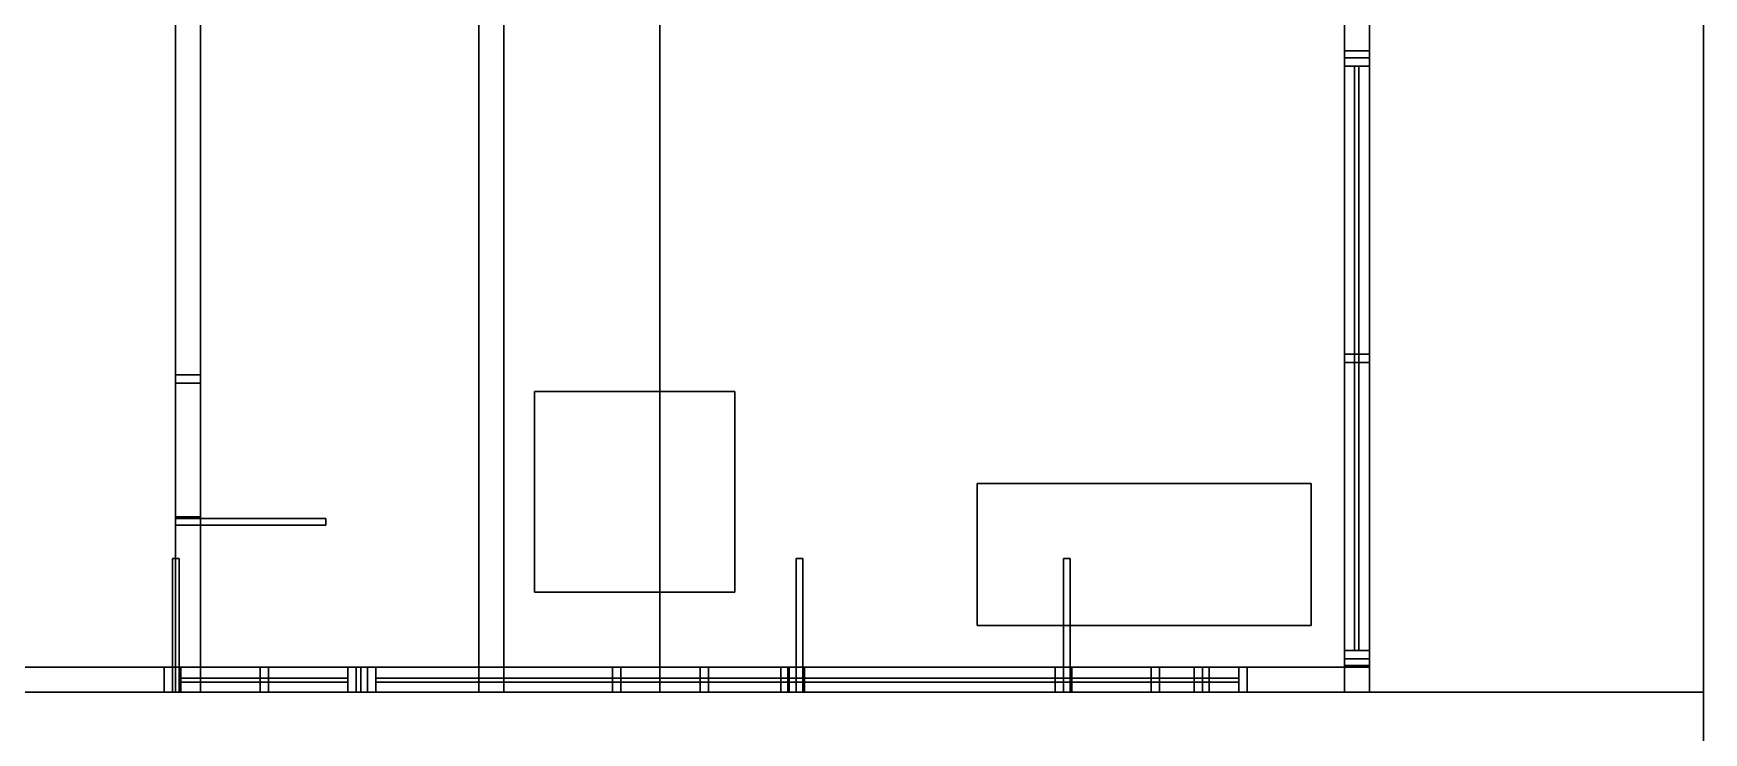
# Model space of a CAD drawing. Header units: metres. Extents: x 0 to 20, y 0 to 50.
# Drawn here: x 10 to 20, y 11.76 to 15.95 of the extents above; entities that cross this region are included whole.
import ezdxf

# ---------------------------------------------------------------- set-up
doc = ezdxf.new("R2010")
doc.units = ezdxf.units.M
doc.layers.add('MODELO_3D', color=7, linetype='Continuous')

msp = doc.modelspace()

# ---------------------------------------------------------------- linework, layer by layer
at = {"layer": 'MODELO_3D'}
for points in [[(0, 50, -0.25), (20, 50, -0.25), (20, 0, -0.25), (0, 0, -0.25)], [(20, 50, -0.05), (0, 50, -0.05), (0, 0, -0.05), (20, 0, -0.05)], [(20, 50, -0.25), (20, 50, -0.05), (20, 0, -0.05), (20, 0, -0.25)], [(2, 42, -0.15), (18, 42, -0.15), (18, 12, -0.15), (2, 12, -0.15)], [(18, 42), (2, 42), (2, 12), (18, 12)], [(17.849998, 12), (17.849998, 12, 4), (17.849998, 42, 4), (17.849998, 42)], [(17.849998, 42), (18, 42), (18, 12), (17.849998, 12)], [(18, 42, 4), (17.849998, 42, 4), (17.849998, 12, 4), (18, 12, 4)], [(17.849998, 12, 7.2), (17.849998, 12, 8.1), (17.849998, 42, 8.1), (17.849998, 42, 7.2)], [(17.849998, 42, 7.2), (18, 42, 7.2), (18, 12, 7.2), (17.849998, 12, 7.2)], [(18, 42, 8.1), (17.849998, 42, 8.1), (17.849998, 12, 8.1), (18, 12, 8.1)], [(18, 42, -0.15), (18, 42), (18, 12), (18, 12, -0.15)], [(18, 42), (18, 42, 4), (18, 12, 4), (18, 12)], [(18, 42, 7.2), (18, 42, 8.1), (18, 12, 8.1), (18, 12, 7.2)], [(2, 37, 4), (18, 37, 4), (18, 12, 4), (2, 12, 4)], [(18, 37, 4.2), (2, 37, 4.2), (2, 12, 4.2), (18, 12, 4.2)], [(18, 37, 4), (18, 37, 4.2), (18, 12, 4.2), (18, 12, 4)], [(12.666667, 12), (12.666667, 12, 4), (12.666667, 36, 4), (12.666667, 36)], [(12.666667, 36), (12.816667, 36), (12.816667, 12), (12.666667, 12)], [(12.816667, 36, 4), (12.666667, 36, 4), (12.666667, 12, 4), (12.816667, 12, 4)], [(12.816667, 36), (12.816667, 36, 4), (12.816667, 12, 4), (12.816667, 12)], [(10.85, 13.900001, 4.2), (10.85, 13.900001, 7.05), (10.85, 25, 7.05), (10.85, 25, 4.2)], [(10.85, 25, 4.2), (11, 25, 4.2), (11, 13.900001, 4.2), (10.85, 13.900001, 4.2)], [(11, 25, 7.05), (10.85, 25, 7.05), (10.85, 13.900001, 7.05), (11, 13.900001, 7.05)], [(11, 25, 4.2), (11, 25, 7.05), (11, 13.900001, 7.05), (11, 13.900001, 4.2)], [(9, 18.299999, 7.05), (11, 18.299999, 7.05), (11, 12, 7.05), (9, 12, 7.05)], [(11, 18.299999, 7.2), (9, 18.299999, 7.2), (9, 12, 7.2), (11, 12, 7.2)], [(11, 18.299999, 7.05), (11, 18.299999, 7.2), (11, 12, 7.2), (11, 12, 7.05)], [(11, 12, 7.05), (11, 12, 7.2), (11, 18.299999, 7.2), (11, 18.299999, 7.05)], [(11, 18.299999, 7.05), (13.75, 18.299999, 7.05), (13.75, 12, 7.05), (11, 12, 7.05)], [(13.75, 18.299999, 7.2), (11, 18.299999, 7.2), (11, 12, 7.2), (13.75, 12, 7.2)], [(13.75, 18.299999, 7.05), (13.75, 18.299999, 7.2), (13.75, 12, 7.2), (13.75, 12, 7.05)], [(13.75, 12, 7.05), (13.75, 12, 7.2), (13.75, 18.299999, 7.2), (13.75, 18.299999, 7.05)], [(13.75, 18.299999, 7.05), (18, 18.299999, 7.05), (18, 12, 7.05), (13.75, 12, 7.05)], [(18, 18.299999, 7.2), (13.75, 18.299999, 7.2), (13.75, 12, 7.2), (18, 12, 7.2)], [(18, 18.299999, 7.05), (18, 18.299999, 7.2), (18, 12, 7.2), (18, 12, 7.05)], [(17.849998, 15.799999, 4.2), (17.849998, 15.799999, 7.05), (17.849998, 16.5, 7.05), (17.849998, 16.5, 4.2)], [(17.849998, 16.5, 4.2), (18, 16.5, 4.2), (18, 15.799999, 4.2), (17.849998, 15.799999, 4.2)], [(18, 16.5, 7.05), (17.849998, 16.5, 7.05), (17.849998, 15.799999, 7.05), (18, 15.799999, 7.05)], [(18, 16.5, 4.2), (18, 16.5, 7.05), (18, 15.799999, 7.05), (18, 15.799999, 4.2)], [(17.849998, 12.16, 4.915), (17.849998, 12.16, 4.95), (17.849998, 15.84, 4.95), (17.849998, 15.84, 4.915)], [(17.849998, 15.84, 4.915), (17.849998, 15.84, 4.95), (18, 15.84, 4.95), (18, 15.84, 4.915)], [(17.849998, 15.84, 4.915), (18, 15.84, 4.915), (18, 12.16, 4.915), (17.849998, 12.16, 4.915)], [(18, 15.84, 4.95), (17.849998, 15.84, 4.95), (17.849998, 12.16, 4.95), (18, 12.16, 4.95)], [(17.849998, 12.2, 4.2), (17.849998, 12.2, 4.95), (17.849998, 15.8, 4.95), (17.849998, 15.8, 4.2)], [(17.849998, 15.8, 4.2), (17.849998, 15.8, 4.95), (18, 15.8, 4.95), (18, 15.8, 4.2)], [(17.849998, 15.8, 4.2), (18, 15.8, 4.2), (18, 12.2, 4.2), (17.849998, 12.2, 4.2)], [(18, 15.8, 4.95), (17.849998, 15.8, 4.95), (17.849998, 12.2, 4.95), (18, 12.2, 4.95)], [(17.849998, 12.2, 6.85), (17.849998, 12.2, 7.05), (17.849998, 15.8, 7.05), (17.849998, 15.8, 6.85)], [(17.849998, 15.8, 6.85), (17.849998, 15.8, 7.05), (18, 15.8, 7.05), (18, 15.8, 6.85)], [(17.849998, 15.8, 6.85), (18, 15.8, 6.85), (18, 12.2, 6.85), (17.849998, 12.2, 6.85)], [(18, 15.8, 7.05), (17.849998, 15.8, 7.05), (17.849998, 12.2, 7.05), (18, 12.2, 7.05)], [(17.849998, 12.2, 4.95), (17.849998, 12.2, 5), (17.849998, 15.8, 5), (17.849998, 15.8, 4.95)], [(17.849998, 15.8, 4.95), (17.849998, 15.8, 5), (18, 15.8, 5), (18, 15.8, 4.95)], [(17.849998, 15.8, 4.95), (18, 15.8, 4.95), (18, 12.2, 4.95), (17.849998, 12.2, 4.95)], [(18, 15.8, 5), (17.849998, 15.8, 5), (17.849998, 12.2, 5), (18, 12.2, 5)], [(17.849998, 12.2, 6.8), (17.849998, 12.2, 6.85), (17.849998, 15.8, 6.85), (17.849998, 15.8, 6.8)], [(17.849998, 15.8, 6.8), (17.849998, 15.8, 6.85), (18, 15.8, 6.85), (18, 15.8, 6.8)], [(17.849998, 15.8, 6.8), (18, 15.8, 6.8), (18, 12.2, 6.8), (17.849998, 12.2, 6.8)], [(18, 15.8, 6.85), (17.849998, 15.8, 6.85), (17.849998, 12.2, 6.85), (18, 12.2, 6.85)], [(18, 15.84, 4.915), (18, 15.84, 4.95), (18, 12.16, 4.95), (18, 12.16, 4.915)], [(18, 15.8, 4.2), (18, 15.8, 4.95), (18, 12.2, 4.95), (18, 12.2, 4.2)], [(18, 15.8, 6.85), (18, 15.8, 7.05), (18, 12.2, 7.05), (18, 12.2, 6.85)], [(18, 15.8, 4.95), (18, 15.8, 5), (18, 12.2, 5), (18, 12.2, 4.95)], [(18, 15.8, 6.8), (18, 15.8, 6.85), (18, 12.2, 6.85), (18, 12.2, 6.8)], [(17.849998, 15.75, 4.95), (17.849998, 15.75, 6.85), (17.849998, 15.799999, 6.85), (17.849998, 15.799999, 4.95)], [(17.849998, 15.799999, 4.95), (17.849998, 15.799999, 6.85), (18, 15.799999, 6.85), (18, 15.799999, 4.95)], [(17.849998, 15.799999, 4.95), (18, 15.799999, 4.95), (18, 15.75, 4.95), (17.849998, 15.75, 4.95)], [(18, 15.799999, 6.85), (17.849998, 15.799999, 6.85), (17.849998, 15.75, 6.85), (18, 15.75, 6.85)], [(18, 15.799999, 4.2), (18, 15.799999, 7.05), (17.849998, 15.799999, 7.05), (17.849998, 15.799999, 4.2)], [(18, 15.75, 4.95), (18, 15.75, 6.85), (17.849998, 15.75, 6.85), (17.849998, 15.75, 4.95)], [(17.91, 12.25, 5), (17.91, 12.25, 6.8), (17.91, 15.75, 6.8), (17.91, 15.75, 5)], [(17.91, 15.75, 5), (17.91, 15.75, 6.8), (17.935001, 15.75, 6.8), (17.935001, 15.75, 5)], [(17.91, 15.75, 5), (17.935001, 15.75, 5), (17.935001, 12.25, 5), (17.91, 12.25, 5)], [(17.935001, 15.75, 6.8), (17.91, 15.75, 6.8), (17.91, 12.25, 6.8), (17.935001, 12.25, 6.8)], [(17.935001, 15.75, 5), (17.935001, 15.75, 6.8), (17.935001, 12.25, 6.8), (17.935001, 12.25, 5)], [(18, 15.799999, 4.95), (18, 15.799999, 6.85), (18, 15.75, 6.85), (18, 15.75, 4.95)], [(17.849998, 13.975, 4.95), (17.849998, 13.975, 6.85), (17.849998, 14.025, 6.85), (17.849998, 14.025, 4.95)], [(17.849998, 14.025, 4.95), (17.849998, 14.025, 6.85), (18, 14.025, 6.85), (18, 14.025, 4.95)], [(17.849998, 14.025, 4.95), (18, 14.025, 4.95), (18, 13.975, 4.95), (17.849998, 13.975, 4.95)], [(18, 14.025, 6.85), (17.849998, 14.025, 6.85), (17.849998, 13.975, 6.85), (18, 13.975, 6.85)], [(18, 14.025, 4.95), (18, 14.025, 6.85), (18, 13.975, 6.85), (18, 13.975, 4.95)], [(11, 13.900001, 4.2), (11, 13.900001, 7.05), (10.85, 13.900001, 7.05), (10.85, 13.900001, 4.2)], [(10.85, 13, 6.3), (10.85, 13, 7.05), (10.85, 13.9, 7.05), (10.85, 13.9, 6.3)], [(10.85, 13.9, 6.3), (10.85, 13.9, 7.05), (11, 13.9, 7.05), (11, 13.9, 6.3)], [(10.85, 13.9, 6.3), (11, 13.9, 6.3), (11, 13, 6.3), (10.85, 13, 6.3)], [(11, 13.9, 7.05), (10.85, 13.9, 7.05), (10.85, 13, 7.05), (11, 13, 7.05)], [(10.85, 13.85, 4.2), (10.85, 13.85, 6.3), (10.85, 13.9, 6.3), (10.85, 13.9, 4.2)], [(10.85, 13.9, 4.2), (10.85, 13.9, 6.3), (11, 13.9, 6.3), (11, 13.9, 4.2)], [(10.85, 13.9, 4.2), (11, 13.9, 4.2), (11, 13.85, 4.2), (10.85, 13.85, 4.2)], [(11, 13.9, 6.3), (10.85, 13.9, 6.3), (10.85, 13.85, 6.3), (11, 13.85, 6.3)], [(10.85, 13, 4.2), (10.85, 13, 4.25), (10.85, 13.9, 4.25), (10.85, 13.9, 4.2)], [(10.85, 13.9, 4.2), (10.85, 13.9, 4.25), (11, 13.9, 4.25), (11, 13.9, 4.2)], [(10.85, 13.9, 4.2), (11, 13.9, 4.2), (11, 13, 4.2), (10.85, 13, 4.2)], [(11, 13.9, 4.25), (10.85, 13.9, 4.25), (10.85, 13, 4.25), (11, 13, 4.25)], [(10.85, 13, 6.25), (10.85, 13, 6.3), (10.85, 13.9, 6.3), (10.85, 13.9, 6.25)], [(10.85, 13.9, 6.25), (10.85, 13.9, 6.3), (11, 13.9, 6.3), (11, 13.9, 6.25)], [(10.85, 13.9, 6.25), (11, 13.9, 6.25), (11, 13, 6.25), (10.85, 13, 6.25)], [(11, 13.9, 6.3), (10.85, 13.9, 6.3), (10.85, 13, 6.3), (11, 13, 6.3)], [(11, 13.9, 6.3), (11, 13.9, 7.05), (11, 13, 7.05), (11, 13, 6.3)], [(11, 13.9, 4.2), (11, 13.9, 6.3), (11, 13.85, 6.3), (11, 13.85, 4.2)], [(11, 13.9, 4.2), (11, 13.9, 4.25), (11, 13, 4.25), (11, 13, 4.2)], [(11, 13.9, 6.25), (11, 13.9, 6.3), (11, 13, 6.3), (11, 13, 6.25)], [(18, 13.975, 4.95), (18, 13.975, 6.85), (17.849998, 13.975, 6.85), (17.849998, 13.975, 4.95)], [(11, 13.85, 4.2), (11, 13.85, 6.3), (10.85, 13.85, 6.3), (10.85, 13.85, 4.2)], [(13, 12.599999, 4.9), (13, 12.599999, 4.96), (13, 13.8, 4.96), (13, 13.8, 4.9)], [(13, 13.8, 4.9), (13, 13.8, 4.96), (14.200001, 13.8, 4.96), (14.200001, 13.8, 4.9)], [(13, 13.8, 4.9), (14.200001, 13.8, 4.9), (14.200001, 12.599999, 4.9), (13, 12.599999, 4.9)], [(14.200001, 13.8, 4.96), (13, 13.8, 4.96), (13, 12.599999, 4.96), (14.200001, 12.599999, 4.96)], [(14.200001, 13.8, 4.9), (14.200001, 13.8, 4.96), (14.200001, 12.599999, 4.96), (14.200001, 12.599999, 4.9)], [(15.65, 12.4, 4.2), (15.65, 12.4, 4.9), (15.65, 13.25, 4.9), (15.65, 13.25, 4.2)], [(15.65, 13.25, 4.2), (15.65, 13.25, 4.9), (17.65, 13.25, 4.9), (17.65, 13.25, 4.2)], [(15.65, 13.25, 4.2), (17.65, 13.25, 4.2), (17.65, 12.4, 4.2), (15.65, 12.4, 4.2)], [(17.65, 13.25, 4.9), (15.65, 13.25, 4.9), (15.65, 12.4, 4.9), (17.65, 12.4, 4.9)], [(17.65, 13.25, 4.2), (17.65, 13.25, 4.9), (17.65, 12.4, 4.9), (17.65, 12.4, 4.2)], [(10.85, 13, 4.2), (10.85, 13, 6.3), (10.85, 13.049999, 6.3), (10.85, 13.049999, 4.2)], [(10.85, 13.049999, 4.2), (10.85, 13.049999, 6.3), (11, 13.049999, 6.3), (11, 13.049999, 4.2)], [(10.85, 13.049999, 4.2), (11, 13.049999, 4.2), (11, 13, 4.2), (10.85, 13, 4.2)], [(11, 13.049999, 6.3), (10.85, 13.049999, 6.3), (10.85, 13, 6.3), (11, 13, 6.3)], [(10.85, 13, 4.2), (10.85, 13, 6.26), (10.85, 13.040001, 6.26), (10.85, 13.040001, 4.2)], [(10.85, 13.040001, 4.2), (10.85, 13.040001, 6.26), (11.75, 13.040001, 6.26), (11.75, 13.040001, 4.2)], [(10.85, 13.040001, 4.2), (11.75, 13.040001, 4.2), (11.75, 13, 4.2), (10.85, 13, 4.2)], [(11.75, 13.040001, 6.26), (10.85, 13.040001, 6.26), (10.85, 13, 6.26), (11.75, 13, 6.26)], [(10.85, 12, 4.2), (10.85, 12, 7.05), (10.85, 13, 7.05), (10.85, 13, 4.2)], [(10.85, 13, 4.2), (10.85, 13, 7.05), (11, 13, 7.05), (11, 13, 4.2)], [(10.85, 13, 4.2), (11, 13, 4.2), (11, 12, 4.2), (10.85, 12, 4.2)], [(11, 13, 7.05), (10.85, 13, 7.05), (10.85, 12, 7.05), (11, 12, 7.05)], [(11, 13, 6.3), (11, 13, 7.05), (10.85, 13, 7.05), (10.85, 13, 6.3)], [(11, 13, 4.2), (11, 13, 6.3), (10.85, 13, 6.3), (10.85, 13, 4.2)], [(11, 13, 4.2), (11, 13, 4.25), (10.85, 13, 4.25), (10.85, 13, 4.2)], [(11, 13, 6.25), (11, 13, 6.3), (10.85, 13, 6.3), (10.85, 13, 6.25)], [(11.75, 13, 4.2), (11.75, 13, 6.26), (10.85, 13, 6.26), (10.85, 13, 4.2)], [(11, 13.049999, 4.2), (11, 13.049999, 6.3), (11, 13, 6.3), (11, 13, 4.2)], [(11, 13, 4.2), (11, 13, 7.05), (11, 12, 7.05), (11, 12, 4.2)], [(11.75, 13.040001, 4.2), (11.75, 13.040001, 6.26), (11.75, 13, 6.26), (11.75, 13, 4.2)], [(10.833333, 12), (10.833333, 12, 2.66), (10.833333, 12.799999, 2.66), (10.833333, 12.799999)], [(10.833333, 12.799999), (10.833333, 12.799999, 2.66), (10.873334, 12.799999, 2.66), (10.873334, 12.799999)], [(10.833333, 12.799999), (10.873334, 12.799999), (10.873334, 12), (10.833333, 12)], [(10.873334, 12.799999, 2.66), (10.833333, 12.799999, 2.66), (10.833333, 12, 2.66), (10.873334, 12, 2.66)], [(10.873334, 12.799999), (10.873334, 12.799999, 2.66), (10.873334, 12, 2.66), (10.873334, 12)], [(14.566667, 12), (14.566667, 12, 2.66), (14.566667, 12.799999, 2.66), (14.566667, 12.799999)], [(14.566667, 12.799999), (14.566667, 12.799999, 2.66), (14.606668, 12.799999, 2.66), (14.606668, 12.799999)], [(14.566667, 12.799999), (14.606668, 12.799999), (14.606668, 12), (14.566667, 12)], [(14.606668, 12.799999, 2.66), (14.566667, 12.799999, 2.66), (14.566667, 12, 2.66), (14.606668, 12, 2.66)], [(14.606668, 12.799999), (14.606668, 12.799999, 2.66), (14.606668, 12, 2.66), (14.606668, 12)], [(16.166666, 12), (16.166666, 12, 2.66), (16.166666, 12.799999, 2.66), (16.166666, 12.799999)], [(16.166666, 12.799999), (16.166666, 12.799999, 2.66), (16.206667, 12.799999, 2.66), (16.206667, 12.799999)], [(16.166666, 12.799999), (16.206667, 12.799999), (16.206667, 12), (16.166666, 12)], [(16.206667, 12.799999, 2.66), (16.166666, 12.799999, 2.66), (16.166666, 12, 2.66), (16.206667, 12, 2.66)], [(16.206667, 12.799999), (16.206667, 12.799999, 2.66), (16.206667, 12, 2.66), (16.206667, 12)], [(14.200001, 12.599999, 4.9), (14.200001, 12.599999, 4.96), (13, 12.599999, 4.96), (13, 12.599999, 4.9)], [(17.65, 12.4, 4.2), (17.65, 12.4, 4.9), (15.65, 12.4, 4.9), (15.65, 12.4, 4.2)], [(17.849998, 12.200001, 4.95), (17.849998, 12.200001, 6.85), (17.849998, 12.25, 6.85), (17.849998, 12.25, 4.95)], [(17.849998, 12.25, 4.95), (17.849998, 12.25, 6.85), (18, 12.25, 6.85), (18, 12.25, 4.95)], [(17.849998, 12.25, 4.95), (18, 12.25, 4.95), (18, 12.200001, 4.95), (17.849998, 12.200001, 4.95)], [(18, 12.25, 6.85), (17.849998, 12.25, 6.85), (17.849998, 12.200001, 6.85), (18, 12.200001, 6.85)], [(17.849998, 12, 4.2), (17.849998, 12, 7.05), (17.849998, 12.200001, 7.05), (17.849998, 12.200001, 4.2)], [(17.849998, 12.200001, 4.2), (17.849998, 12.200001, 7.05), (18, 12.200001, 7.05), (18, 12.200001, 4.2)], [(17.849998, 12.200001, 4.2), (18, 12.200001, 4.2), (18, 12, 4.2), (17.849998, 12, 4.2)], [(18, 12.200001, 7.05), (17.849998, 12.200001, 7.05), (17.849998, 12, 7.05), (18, 12, 7.05)], [(18, 12.200001, 4.95), (18, 12.200001, 6.85), (17.849998, 12.200001, 6.85), (17.849998, 12.200001, 4.95)], [(17.935001, 12.25, 5), (17.935001, 12.25, 6.8), (17.91, 12.25, 6.8), (17.91, 12.25, 5)], [(18, 12.25, 4.95), (18, 12.25, 6.85), (18, 12.200001, 6.85), (18, 12.200001, 4.95)], [(18, 12.200001, 4.2), (18, 12.200001, 7.05), (18, 12, 7.05), (18, 12, 4.2)], [(2, 12.15, 7.2), (2, 12.15, 8.1), (18, 12.15, 8.1), (18, 12.15, 7.2)], [(2, 12.15, 7.2), (18, 12.15, 7.2), (18, 12, 7.2), (2, 12, 7.2)], [(18, 12.15, 8.1), (2, 12.15, 8.1), (2, 12, 8.1), (18, 12, 8.1)], [(8, 12.15, 4.2), (8, 12.15, 7.05), (12, 12.15, 7.05), (12, 12.15, 4.2)], [(8, 12.15, 4.2), (12, 12.15, 4.2), (12, 12, 4.2), (8, 12, 4.2)], [(12, 12.15, 7.05), (8, 12.15, 7.05), (8, 12, 7.05), (12, 12, 7.05)], [(9.233334, 12.15, 2.7), (9.233334, 12.15, 4), (10.833334, 12.15, 4), (10.833334, 12.15, 2.7)], [(9.233334, 12.15, 2.7), (10.833334, 12.15, 2.7), (10.833334, 12, 2.7), (9.233334, 12, 2.7)], [(10.833334, 12.15, 4), (9.233334, 12.15, 4), (9.233334, 12, 4), (10.833334, 12, 4)], [(9.233334, 12.15), (9.233334, 12.15, 0.05), (10.833334, 12.15, 0.05), (10.833334, 12.15)], [(9.233334, 12.15), (10.833334, 12.15), (10.833334, 12), (9.233334, 12)], [(10.833334, 12.15, 0.05), (9.233334, 12.15, 0.05), (9.233334, 12, 0.05), (10.833334, 12, 0.05)], [(9.233334, 12.15, 2.65), (9.233334, 12.15, 2.7), (10.833334, 12.15, 2.7), (10.833334, 12.15, 2.65)], [(9.233334, 12.15, 2.65), (10.833334, 12.15, 2.65), (10.833334, 12, 2.65), (9.233334, 12, 2.65)], [(10.833334, 12.15, 2.7), (9.233334, 12.15, 2.7), (9.233334, 12, 2.7), (10.833334, 12, 2.7)], [(10.783334, 12), (10.783334, 12, 2.7), (10.783334, 12.15, 2.7), (10.783334, 12.15)], [(10.783334, 12.15), (10.783334, 12.15, 2.7), (10.833333, 12.15, 2.7), (10.833333, 12.15)], [(10.783334, 12.15), (10.833333, 12.15), (10.833333, 12), (10.783334, 12)], [(10.833333, 12.15, 2.7), (10.783334, 12.15, 2.7), (10.783334, 12, 2.7), (10.833333, 12, 2.7)], [(10.833333, 12.15), (10.833333, 12.15, 2.7), (10.833333, 12, 2.7), (10.833333, 12)], [(10.833333, 12, 2.7), (10.833333, 12, 4), (10.833333, 12.15, 4), (10.833333, 12.15, 2.7)], [(10.833333, 12.15, 2.7), (10.833333, 12.15, 4), (11.933333, 12.15, 4), (11.933333, 12.15, 2.7)], [(10.833333, 12.15, 2.7), (11.933333, 12.15, 2.7), (11.933333, 12, 2.7), (10.833333, 12, 2.7)], [(11.933333, 12.15, 4), (10.833333, 12.15, 4), (10.833333, 12, 4), (11.933333, 12, 4)], [(10.833333, 12), (10.833333, 12, 0.05), (10.833333, 12.15, 0.05), (10.833333, 12.15)], [(10.833333, 12.15), (10.833333, 12.15, 0.05), (11.933333, 12.15, 0.05), (11.933333, 12.15)], [(10.833333, 12.15), (11.933333, 12.15), (11.933333, 12), (10.833333, 12)], [(11.933333, 12.15, 0.05), (10.833333, 12.15, 0.05), (10.833333, 12, 0.05), (11.933333, 12, 0.05)], [(10.833333, 12, 2.65), (10.833333, 12, 2.7), (10.833333, 12.15, 2.7), (10.833333, 12.15, 2.65)], [(10.833333, 12.15, 2.65), (10.833333, 12.15, 2.7), (11.933333, 12.15, 2.7), (11.933333, 12.15, 2.65)], [(10.833333, 12.15, 2.65), (11.933333, 12.15, 2.65), (11.933333, 12, 2.65), (10.833333, 12, 2.65)], [(11.933333, 12.15, 2.7), (10.833333, 12.15, 2.7), (10.833333, 12, 2.7), (11.933333, 12, 2.7)], [(10.833334, 12.15, 2.7), (10.833334, 12.15, 4), (10.833334, 12, 4), (10.833334, 12, 2.7)], [(10.833334, 12.15), (10.833334, 12.15, 0.05), (10.833334, 12, 0.05), (10.833334, 12)], [(10.833334, 12.15, 2.65), (10.833334, 12.15, 2.7), (10.833334, 12, 2.7), (10.833334, 12, 2.65)], [(10.833334, 12), (10.833334, 12, 2.7), (10.833334, 12.15, 2.7), (10.833334, 12.15)], [(10.833334, 12.15), (10.833334, 12.15, 2.7), (10.883333, 12.15, 2.7), (10.883333, 12.15)], [(10.833334, 12.15), (10.883333, 12.15), (10.883333, 12), (10.833334, 12)], [(10.883333, 12.15, 2.7), (10.833334, 12.15, 2.7), (10.833334, 12, 2.7), (10.883333, 12, 2.7)], [(10.883333, 12.15), (10.883333, 12.15, 2.7), (10.883333, 12, 2.7), (10.883333, 12)], [(11.358334, 12), (11.358334, 12, 2.7), (11.358334, 12.15, 2.7), (11.358334, 12.15)], [(11.358334, 12.15), (11.358334, 12.15, 2.7), (11.408333, 12.15, 2.7), (11.408333, 12.15)], [(11.358334, 12.15), (11.408333, 12.15), (11.408333, 12), (11.358334, 12)], [(11.408333, 12.15, 2.7), (11.358334, 12.15, 2.7), (11.358334, 12, 2.7), (11.408333, 12, 2.7)], [(11.408333, 12.15), (11.408333, 12.15, 2.7), (11.408333, 12, 2.7), (11.408333, 12)], [(11.883334, 12), (11.883334, 12, 2.7), (11.883334, 12.15, 2.7), (11.883334, 12.15)], [(11.883334, 12.15), (11.883334, 12.15, 2.7), (11.933333, 12.15, 2.7), (11.933333, 12.15)], [(11.883334, 12.15), (11.933333, 12.15), (11.933333, 12), (11.883334, 12)], [(11.933333, 12.15, 2.7), (11.883334, 12.15, 2.7), (11.883334, 12, 2.7), (11.933333, 12, 2.7)], [(11.933333, 12.15, 2.7), (11.933333, 12.15, 4), (11.933333, 12, 4), (11.933333, 12, 2.7)], [(11.933333, 12.15), (11.933333, 12.15, 2.7), (11.933333, 12, 2.7), (11.933333, 12)], [(11.933333, 12.15), (11.933333, 12.15, 0.05), (11.933333, 12, 0.05), (11.933333, 12)], [(11.933333, 12.15, 2.65), (11.933333, 12.15, 2.7), (11.933333, 12, 2.7), (11.933333, 12, 2.65)], [(11.933333, 12), (11.933333, 12, 4), (11.933333, 12.15, 4), (11.933333, 12.15)], [(11.933333, 12.15), (11.933333, 12.15, 4), (13.466666, 12.15, 4), (13.466666, 12.15)], [(11.933333, 12.15), (13.466666, 12.15), (13.466666, 12), (11.933333, 12)], [(13.466666, 12.15, 4), (11.933333, 12.15, 4), (11.933333, 12, 4), (13.466666, 12, 4)], [(11.96, 12, 5.065), (11.96, 12, 5.1), (11.96, 12.15, 5.1), (11.96, 12.15, 5.065)], [(11.96, 12.15, 5.065), (11.96, 12.15, 5.1), (17.040001, 12.15, 5.1), (17.040001, 12.15, 5.065)], [(11.96, 12.15, 5.065), (17.040001, 12.15, 5.065), (17.040001, 12, 5.065), (11.96, 12, 5.065)], [(17.040001, 12.15, 5.1), (11.96, 12.15, 5.1), (11.96, 12, 5.1), (17.040001, 12, 5.1)], [(12, 12.15, 4.2), (12, 12.15, 7.05), (12, 12, 7.05), (12, 12, 4.2)], [(12, 12, 4.2), (12, 12, 5.1), (12, 12.15, 5.1), (12, 12.15, 4.2)], [(12, 12.15, 4.2), (12, 12.15, 5.1), (17, 12.15, 5.1), (17, 12.15, 4.2)], [(12, 12.15, 4.2), (17, 12.15, 4.2), (17, 12, 4.2), (12, 12, 4.2)], [(17, 12.15, 5.1), (12, 12.15, 5.1), (12, 12, 5.1), (17, 12, 5.1)], [(12, 12, 6.3), (12, 12, 7.05), (12, 12.15, 7.05), (12, 12.15, 6.3)], [(12, 12.15, 6.3), (12, 12.15, 7.05), (17, 12.15, 7.05), (17, 12.15, 6.3)], [(12, 12.15, 6.3), (17, 12.15, 6.3), (17, 12, 6.3), (12, 12, 6.3)], [(17, 12.15, 7.05), (12, 12.15, 7.05), (12, 12, 7.05), (17, 12, 7.05)], [(12, 12, 5.1), (12, 12, 6.3), (12, 12.15, 6.3), (12, 12.15, 5.1)], [(12, 12.15, 5.1), (12, 12.15, 6.3), (12.049999, 12.15, 6.3), (12.049999, 12.15, 5.1)], [(12, 12.15, 5.1), (12.049999, 12.15, 5.1), (12.049999, 12, 5.1), (12, 12, 5.1)], [(12.049999, 12.15, 6.3), (12, 12.15, 6.3), (12, 12, 6.3), (12.049999, 12, 6.3)], [(12, 12, 5.1), (12, 12, 5.15), (12, 12.15, 5.15), (12, 12.15, 5.1)], [(12, 12.15, 5.1), (12, 12.15, 5.15), (17, 12.15, 5.15), (17, 12.15, 5.1)], [(12, 12.15, 5.1), (17, 12.15, 5.1), (17, 12, 5.1), (12, 12, 5.1)], [(17, 12.15, 5.15), (12, 12.15, 5.15), (12, 12, 5.15), (17, 12, 5.15)], [(12, 12, 6.25), (12, 12, 6.3), (12, 12.15, 6.3), (12, 12.15, 6.25)], [(12, 12.15, 6.25), (12, 12.15, 6.3), (17, 12.15, 6.3), (17, 12.15, 6.25)], [(12, 12.15, 6.25), (17, 12.15, 6.25), (17, 12, 6.25), (12, 12, 6.25)], [(17, 12.15, 6.3), (12, 12.15, 6.3), (12, 12, 6.3), (17, 12, 6.3)], [(12.049999, 12.15, 5.1), (12.049999, 12.15, 6.3), (12.049999, 12, 6.3), (12.049999, 12, 5.1)], [(13.466666, 12.15), (13.466666, 12.15, 4), (13.466666, 12, 4), (13.466666, 12)], [(13.466666, 12, 2.7), (13.466666, 12, 4), (13.466666, 12.15, 4), (13.466666, 12.15, 2.7)], [(13.466666, 12.15, 2.7), (13.466666, 12.15, 4), (14.566667, 12.15, 4), (14.566667, 12.15, 2.7)], [(13.466666, 12.15, 2.7), (14.566667, 12.15, 2.7), (14.566667, 12, 2.7), (13.466666, 12, 2.7)], [(14.566667, 12.15, 4), (13.466666, 12.15, 4), (13.466666, 12, 4), (14.566667, 12, 4)], [(13.466666, 12), (13.466666, 12, 0.05), (13.466666, 12.15, 0.05), (13.466666, 12.15)], [(13.466666, 12.15), (13.466666, 12.15, 0.05), (14.566667, 12.15, 0.05), (14.566667, 12.15)], [(13.466666, 12.15), (14.566667, 12.15), (14.566667, 12), (13.466666, 12)], [(14.566667, 12.15, 0.05), (13.466666, 12.15, 0.05), (13.466666, 12, 0.05), (14.566667, 12, 0.05)], [(13.466666, 12, 2.65), (13.466666, 12, 2.7), (13.466666, 12.15, 2.7), (13.466666, 12.15, 2.65)], [(13.466666, 12.15, 2.65), (13.466666, 12.15, 2.7), (14.566667, 12.15, 2.7), (14.566667, 12.15, 2.65)], [(13.466666, 12.15, 2.65), (14.566667, 12.15, 2.65), (14.566667, 12, 2.65), (13.466666, 12, 2.65)], [(14.566667, 12.15, 2.7), (13.466666, 12.15, 2.7), (13.466666, 12, 2.7), (14.566667, 12, 2.7)], [(13.466667, 12), (13.466667, 12, 2.7), (13.466667, 12.15, 2.7), (13.466667, 12.15)], [(13.466667, 12.15), (13.466667, 12.15, 2.7), (13.516666, 12.15, 2.7), (13.516666, 12.15)], [(13.466667, 12.15), (13.516666, 12.15), (13.516666, 12), (13.466667, 12)], [(13.516666, 12.15, 2.7), (13.466667, 12.15, 2.7), (13.466667, 12, 2.7), (13.516666, 12, 2.7)], [(13.516666, 12.15), (13.516666, 12.15, 2.7), (13.516666, 12, 2.7), (13.516666, 12)], [(13.991667, 12), (13.991667, 12, 2.7), (13.991667, 12.15, 2.7), (13.991667, 12.15)], [(13.991667, 12.15), (13.991667, 12.15, 2.7), (14.041666, 12.15, 2.7), (14.041666, 12.15)], [(13.991667, 12.15), (14.041666, 12.15), (14.041666, 12), (13.991667, 12)], [(14.041666, 12.15, 2.7), (13.991667, 12.15, 2.7), (13.991667, 12, 2.7), (14.041666, 12, 2.7)], [(14.041666, 12.15), (14.041666, 12.15, 2.7), (14.041666, 12, 2.7), (14.041666, 12)], [(14.475, 12, 5.1), (14.475, 12, 6.3), (14.475, 12.15, 6.3), (14.475, 12.15, 5.1)], [(14.475, 12.15, 5.1), (14.475, 12.15, 6.3), (14.525, 12.15, 6.3), (14.525, 12.15, 5.1)], [(14.475, 12.15, 5.1), (14.525, 12.15, 5.1), (14.525, 12, 5.1), (14.475, 12, 5.1)], [(14.525, 12.15, 6.3), (14.475, 12.15, 6.3), (14.475, 12, 6.3), (14.525, 12, 6.3)], [(14.516667, 12), (14.516667, 12, 2.7), (14.516667, 12.15, 2.7), (14.516667, 12.15)], [(14.516667, 12.15), (14.516667, 12.15, 2.7), (14.566667, 12.15, 2.7), (14.566667, 12.15)], [(14.516667, 12.15), (14.566667, 12.15), (14.566667, 12), (14.516667, 12)], [(14.566667, 12.15, 2.7), (14.516667, 12.15, 2.7), (14.516667, 12, 2.7), (14.566667, 12, 2.7)], [(14.525, 12.15, 5.1), (14.525, 12.15, 6.3), (14.525, 12, 6.3), (14.525, 12, 5.1)], [(14.566667, 12.15, 2.7), (14.566667, 12.15, 4), (14.566667, 12, 4), (14.566667, 12, 2.7)], [(14.566667, 12.15), (14.566667, 12.15, 2.7), (14.566667, 12, 2.7), (14.566667, 12)], [(14.566667, 12.15), (14.566667, 12.15, 0.05), (14.566667, 12, 0.05), (14.566667, 12)], [(14.566667, 12.15, 2.65), (14.566667, 12.15, 2.7), (14.566667, 12, 2.7), (14.566667, 12, 2.65)], [(14.566667, 12, 2.7), (14.566667, 12, 4), (14.566667, 12.15, 4), (14.566667, 12.15, 2.7)], [(14.566667, 12.15, 2.7), (14.566667, 12.15, 4), (16.166666, 12.15, 4), (16.166666, 12.15, 2.7)], [(14.566667, 12.15, 2.7), (16.166666, 12.15, 2.7), (16.166666, 12, 2.7), (14.566667, 12, 2.7)], [(16.166666, 12.15, 4), (14.566667, 12.15, 4), (14.566667, 12, 4), (16.166666, 12, 4)], [(14.566667, 12), (14.566667, 12, 2.7), (14.566667, 12.15, 2.7), (14.566667, 12.15)], [(14.566667, 12.15), (14.566667, 12.15, 2.7), (14.616666, 12.15, 2.7), (14.616666, 12.15)], [(14.566667, 12.15), (14.616666, 12.15), (14.616666, 12), (14.566667, 12)], [(14.616666, 12.15, 2.7), (14.566667, 12.15, 2.7), (14.566667, 12, 2.7), (14.616666, 12, 2.7)], [(14.566667, 12), (14.566667, 12, 0.05), (14.566667, 12.15, 0.05), (14.566667, 12.15)], [(14.566667, 12.15), (14.566667, 12.15, 0.05), (16.166666, 12.15, 0.05), (16.166666, 12.15)], [(14.566667, 12.15), (16.166666, 12.15), (16.166666, 12), (14.566667, 12)], [(16.166666, 12.15, 0.05), (14.566667, 12.15, 0.05), (14.566667, 12, 0.05), (16.166666, 12, 0.05)], [(14.566667, 12, 2.65), (14.566667, 12, 2.7), (14.566667, 12.15, 2.7), (14.566667, 12.15, 2.65)], [(14.566667, 12.15, 2.65), (14.566667, 12.15, 2.7), (16.166666, 12.15, 2.7), (16.166666, 12.15, 2.65)], [(14.566667, 12.15, 2.65), (16.166666, 12.15, 2.65), (16.166666, 12, 2.65), (14.566667, 12, 2.65)], [(16.166666, 12.15, 2.7), (14.566667, 12.15, 2.7), (14.566667, 12, 2.7), (16.166666, 12, 2.7)], [(14.616666, 12.15), (14.616666, 12.15, 2.7), (14.616666, 12, 2.7), (14.616666, 12)], [(16.116667, 12), (16.116667, 12, 2.7), (16.116667, 12.15, 2.7), (16.116667, 12.15)], [(16.116667, 12.15), (16.116667, 12.15, 2.7), (16.166666, 12.15, 2.7), (16.166666, 12.15)], [(16.116667, 12.15), (16.166666, 12.15), (16.166666, 12), (16.116667, 12)], [(16.166666, 12.15, 2.7), (16.116667, 12.15, 2.7), (16.116667, 12, 2.7), (16.166666, 12, 2.7)], [(16.166666, 12.15, 2.7), (16.166666, 12.15, 4), (16.166666, 12, 4), (16.166666, 12, 2.7)], [(16.166666, 12.15), (16.166666, 12.15, 2.7), (16.166666, 12, 2.7), (16.166666, 12)], [(16.166666, 12.15), (16.166666, 12.15, 0.05), (16.166666, 12, 0.05), (16.166666, 12)], [(16.166666, 12.15, 2.65), (16.166666, 12.15, 2.7), (16.166666, 12, 2.7), (16.166666, 12, 2.65)], [(16.166668, 12, 2.7), (16.166668, 12, 4), (16.166668, 12.15, 4), (16.166668, 12.15, 2.7)], [(16.166668, 12.15, 2.7), (16.166668, 12.15, 4), (17.266666, 12.15, 4), (17.266666, 12.15, 2.7)], [(16.166668, 12.15, 2.7), (17.266666, 12.15, 2.7), (17.266666, 12, 2.7), (16.166668, 12, 2.7)], [(17.266666, 12.15, 4), (16.166668, 12.15, 4), (16.166668, 12, 4), (17.266666, 12, 4)], [(16.166668, 12), (16.166668, 12, 2.7), (16.166668, 12.15, 2.7), (16.166668, 12.15)], [(16.166668, 12.15), (16.166668, 12.15, 2.7), (16.216667, 12.15, 2.7), (16.216667, 12.15)], [(16.166668, 12.15), (16.216667, 12.15), (16.216667, 12), (16.166668, 12)], [(16.216667, 12.15, 2.7), (16.166668, 12.15, 2.7), (16.166668, 12, 2.7), (16.216667, 12, 2.7)], [(16.166668, 12), (16.166668, 12, 0.05), (16.166668, 12.15, 0.05), (16.166668, 12.15)], [(16.166668, 12.15), (16.166668, 12.15, 0.05), (17.266666, 12.15, 0.05), (17.266666, 12.15)], [(16.166668, 12.15), (17.266666, 12.15), (17.266666, 12), (16.166668, 12)], [(17.266666, 12.15, 0.05), (16.166668, 12.15, 0.05), (16.166668, 12, 0.05), (17.266666, 12, 0.05)], [(16.166668, 12, 2.65), (16.166668, 12, 2.7), (16.166668, 12.15, 2.7), (16.166668, 12.15, 2.65)], [(16.166668, 12.15, 2.65), (16.166668, 12.15, 2.7), (17.266666, 12.15, 2.7), (17.266666, 12.15, 2.65)], [(16.166668, 12.15, 2.65), (17.266666, 12.15, 2.65), (17.266666, 12, 2.65), (16.166668, 12, 2.65)], [(17.266666, 12.15, 2.7), (16.166668, 12.15, 2.7), (16.166668, 12, 2.7), (17.266666, 12, 2.7)], [(16.216667, 12.15), (16.216667, 12.15, 2.7), (16.216667, 12, 2.7), (16.216667, 12)], [(16.691668, 12), (16.691668, 12, 2.7), (16.691668, 12.15, 2.7), (16.691668, 12.15)], [(16.691668, 12.15), (16.691668, 12.15, 2.7), (16.741667, 12.15, 2.7), (16.741667, 12.15)], [(16.691668, 12.15), (16.741667, 12.15), (16.741667, 12), (16.691668, 12)], [(16.741667, 12.15, 2.7), (16.691668, 12.15, 2.7), (16.691668, 12, 2.7), (16.741667, 12, 2.7)], [(16.741667, 12.15), (16.741667, 12.15, 2.7), (16.741667, 12, 2.7), (16.741667, 12)], [(16.950001, 12, 5.1), (16.950001, 12, 6.3), (16.950001, 12.15, 6.3), (16.950001, 12.15, 5.1)], [(16.950001, 12.15, 5.1), (16.950001, 12.15, 6.3), (17, 12.15, 6.3), (17, 12.15, 5.1)], [(16.950001, 12.15, 5.1), (17, 12.15, 5.1), (17, 12, 5.1), (16.950001, 12, 5.1)], [(17, 12.15, 6.3), (16.950001, 12.15, 6.3), (16.950001, 12, 6.3), (17, 12, 6.3)], [(17, 12.15, 4.2), (17, 12.15, 5.1), (17, 12, 5.1), (17, 12, 4.2)], [(17, 12.15, 6.3), (17, 12.15, 7.05), (17, 12, 7.05), (17, 12, 6.3)], [(17, 12.15, 5.1), (17, 12.15, 6.3), (17, 12, 6.3), (17, 12, 5.1)], [(17, 12.15, 5.1), (17, 12.15, 5.15), (17, 12, 5.15), (17, 12, 5.1)], [(17, 12.15, 6.25), (17, 12.15, 6.3), (17, 12, 6.3), (17, 12, 6.25)], [(17, 12, 4.2), (17, 12, 7.05), (17, 12.15, 7.05), (17, 12.15, 4.2)], [(17, 12.15, 4.2), (17, 12.15, 7.05), (18, 12.15, 7.05), (18, 12.15, 4.2)], [(17, 12.15, 4.2), (18, 12.15, 4.2), (18, 12, 4.2), (17, 12, 4.2)], [(18, 12.15, 7.05), (17, 12.15, 7.05), (17, 12, 7.05), (18, 12, 7.05)], [(17.040001, 12.15, 5.065), (17.040001, 12.15, 5.1), (17.040001, 12, 5.1), (17.040001, 12, 5.065)], [(17.216667, 12), (17.216667, 12, 2.7), (17.216667, 12.15, 2.7), (17.216667, 12.15)], [(17.216667, 12.15), (17.216667, 12.15, 2.7), (17.266666, 12.15, 2.7), (17.266666, 12.15)], [(17.216667, 12.15), (17.266666, 12.15), (17.266666, 12), (17.216667, 12)], [(17.266666, 12.15, 2.7), (17.216667, 12.15, 2.7), (17.216667, 12, 2.7), (17.266666, 12, 2.7)], [(17.266666, 12.15, 2.7), (17.266666, 12.15, 4), (17.266666, 12, 4), (17.266666, 12, 2.7)], [(17.266666, 12.15), (17.266666, 12.15, 2.7), (17.266666, 12, 2.7), (17.266666, 12)], [(17.266666, 12.15), (17.266666, 12.15, 0.05), (17.266666, 12, 0.05), (17.266666, 12)], [(17.266666, 12.15, 2.65), (17.266666, 12.15, 2.7), (17.266666, 12, 2.7), (17.266666, 12, 2.65)], [(17.266666, 12), (17.266666, 12, 4), (17.266666, 12.15, 4), (17.266666, 12.15)], [(17.266666, 12.15), (17.266666, 12.15, 4), (18, 12.15, 4), (18, 12.15)], [(17.266666, 12.15), (18, 12.15), (18, 12), (17.266666, 12)], [(18, 12.15, 4), (17.266666, 12.15, 4), (17.266666, 12, 4), (18, 12, 4)], [(18, 12.2, 4.2), (18, 12.2, 4.95), (17.849998, 12.2, 4.95), (17.849998, 12.2, 4.2)], [(18, 12.2, 6.85), (18, 12.2, 7.05), (17.849998, 12.2, 7.05), (17.849998, 12.2, 6.85)], [(18, 12.2, 4.95), (18, 12.2, 5), (17.849998, 12.2, 5), (17.849998, 12.2, 4.95)], [(18, 12.2, 6.8), (18, 12.2, 6.85), (17.849998, 12.2, 6.85), (17.849998, 12.2, 6.8)], [(18, 12.16, 4.915), (18, 12.16, 4.95), (17.849998, 12.16, 4.95), (17.849998, 12.16, 4.915)], [(18, 12.15), (18, 12.15, 4), (18, 12, 4), (18, 12)], [(18, 12.15, 4.2), (18, 12.15, 7.05), (18, 12, 7.05), (18, 12, 4.2)], [(18, 12.15, 7.2), (18, 12.15, 8.1), (18, 12, 8.1), (18, 12, 7.2)], [(0, 12, -0.05), (0, 12), (20, 12), (20, 12, -0.05)], [(0, 12, -0.05), (20, 12, -0.05), (20, 0, -0.05), (0, 0, -0.05)], [(20, 12), (0, 12), (0, 0), (20, 0)], [(2, 12), (2, 12, 0.03), (20, 12, 0.03), (20, 12)], [(2, 12), (20, 12), (20, 10.799999), (2, 10.799999)], [(20, 12, 0.03), (2, 12, 0.03), (2, 10.799999, 0.03), (20, 10.799999, 0.03)], [(18, 12, -0.15), (18, 12), (2, 12), (2, 12, -0.15)], [(18, 12, 4), (18, 12, 4.2), (2, 12, 4.2), (2, 12, 4)], [(18, 12, 7.2), (18, 12, 8.1), (2, 12, 8.1), (2, 12, 7.2)], [(12, 12, 4.2), (12, 12, 7.05), (8, 12, 7.05), (8, 12, 4.2)], [(11, 12, 7.05), (11, 12, 7.2), (9, 12, 7.2), (9, 12, 7.05)], [(10.833334, 12, 2.7), (10.833334, 12, 4), (9.233334, 12, 4), (9.233334, 12, 2.7)], [(10.833334, 12), (10.833334, 12, 0.05), (9.233334, 12, 0.05), (9.233334, 12)], [(10.833334, 12, 2.65), (10.833334, 12, 2.7), (9.233334, 12, 2.7), (9.233334, 12, 2.65)], [(10.833333, 12), (10.833333, 12, 2.7), (10.783334, 12, 2.7), (10.783334, 12)], [(10.873334, 12), (10.873334, 12, 2.66), (10.833333, 12, 2.66), (10.833333, 12)], [(11.933333, 12, 2.7), (11.933333, 12, 4), (10.833333, 12, 4), (10.833333, 12, 2.7)], [(11.933333, 12), (11.933333, 12, 0.05), (10.833333, 12, 0.05), (10.833333, 12)], [(11.933333, 12, 2.65), (11.933333, 12, 2.7), (10.833333, 12, 2.7), (10.833333, 12, 2.65)], [(10.883333, 12), (10.883333, 12, 2.7), (10.833334, 12, 2.7), (10.833334, 12)], [(11, 12, 4.2), (11, 12, 7.05), (10.85, 12, 7.05), (10.85, 12, 4.2)], [(10.883333, 12.06, 0.05), (10.883333, 12.06, 2.65), (10.883333, 12.085, 2.65), (10.883333, 12.085, 0.05)], [(10.883333, 12.085, 0.05), (10.883333, 12.085, 2.65), (11.883333, 12.085, 2.65), (11.883333, 12.085, 0.05)], [(10.883333, 12.085, 0.05), (11.883333, 12.085, 0.05), (11.883333, 12.06, 0.05), (10.883333, 12.06, 0.05)], [(11.883333, 12.085, 2.65), (10.883333, 12.085, 2.65), (10.883333, 12.06, 2.65), (11.883333, 12.06, 2.65)], [(11.883333, 12.06, 0.05), (11.883333, 12.06, 2.65), (10.883333, 12.06, 2.65), (10.883333, 12.06, 0.05)], [(13.75, 12, 7.05), (13.75, 12, 7.2), (11, 12, 7.2), (11, 12, 7.05)], [(11.408333, 12), (11.408333, 12, 2.7), (11.358334, 12, 2.7), (11.358334, 12)], [(11.883333, 12.085, 0.05), (11.883333, 12.085, 2.65), (11.883333, 12.06, 2.65), (11.883333, 12.06, 0.05)], [(11.933333, 12), (11.933333, 12, 2.7), (11.883334, 12, 2.7), (11.883334, 12)], [(13.466666, 12), (13.466666, 12, 4), (11.933333, 12, 4), (11.933333, 12)], [(17.040001, 12, 5.065), (17.040001, 12, 5.1), (11.96, 12, 5.1), (11.96, 12, 5.065)], [(17, 12, 4.2), (17, 12, 5.1), (12, 12, 5.1), (12, 12, 4.2)], [(17, 12, 6.3), (17, 12, 7.05), (12, 12, 7.05), (12, 12, 6.3)], [(12.049999, 12, 5.1), (12.049999, 12, 6.3), (12, 12, 6.3), (12, 12, 5.1)], [(17, 12, 5.1), (17, 12, 5.15), (12, 12, 5.15), (12, 12, 5.1)], [(17, 12, 6.25), (17, 12, 6.3), (12, 12, 6.3), (12, 12, 6.25)], [(12.05, 12.06, 5.15), (12.05, 12.06, 6.25), (12.05, 12.085, 6.25), (12.05, 12.085, 5.15)], [(12.05, 12.085, 5.15), (12.05, 12.085, 6.25), (16.950001, 12.085, 6.25), (16.950001, 12.085, 5.15)], [(12.05, 12.085, 5.15), (16.950001, 12.085, 5.15), (16.950001, 12.06, 5.15), (12.05, 12.06, 5.15)], [(16.950001, 12.085, 6.25), (12.05, 12.085, 6.25), (12.05, 12.06, 6.25), (16.950001, 12.06, 6.25)], [(16.950001, 12.06, 5.15), (16.950001, 12.06, 6.25), (12.05, 12.06, 6.25), (12.05, 12.06, 5.15)], [(12.816667, 12), (12.816667, 12, 4), (12.666667, 12, 4), (12.666667, 12)], [(14.566667, 12, 2.7), (14.566667, 12, 4), (13.466666, 12, 4), (13.466666, 12, 2.7)], [(14.566667, 12), (14.566667, 12, 0.05), (13.466666, 12, 0.05), (13.466666, 12)], [(14.566667, 12, 2.65), (14.566667, 12, 2.7), (13.466666, 12, 2.7), (13.466666, 12, 2.65)], [(13.516666, 12), (13.516666, 12, 2.7), (13.466667, 12, 2.7), (13.466667, 12)], [(13.516666, 12.06, 0.05), (13.516666, 12.06, 2.65), (13.516666, 12.085, 2.65), (13.516666, 12.085, 0.05)], [(13.516666, 12.085, 0.05), (13.516666, 12.085, 2.65), (14.516666, 12.085, 2.65), (14.516666, 12.085, 0.05)], [(13.516666, 12.085, 0.05), (14.516666, 12.085, 0.05), (14.516666, 12.06, 0.05), (13.516666, 12.06, 0.05)], [(14.516666, 12.085, 2.65), (13.516666, 12.085, 2.65), (13.516666, 12.06, 2.65), (14.516666, 12.06, 2.65)], [(14.516666, 12.06, 0.05), (14.516666, 12.06, 2.65), (13.516666, 12.06, 2.65), (13.516666, 12.06, 0.05)], [(18, 12, 7.05), (18, 12, 7.2), (13.75, 12, 7.2), (13.75, 12, 7.05)], [(14.041666, 12), (14.041666, 12, 2.7), (13.991667, 12, 2.7), (13.991667, 12)], [(14.525, 12, 5.1), (14.525, 12, 6.3), (14.475, 12, 6.3), (14.475, 12, 5.1)], [(14.516666, 12.085, 0.05), (14.516666, 12.085, 2.65), (14.516666, 12.06, 2.65), (14.516666, 12.06, 0.05)], [(14.566667, 12), (14.566667, 12, 2.7), (14.516667, 12, 2.7), (14.516667, 12)], [(16.166666, 12, 2.7), (16.166666, 12, 4), (14.566667, 12, 4), (14.566667, 12, 2.7)], [(14.616666, 12), (14.616666, 12, 2.7), (14.566667, 12, 2.7), (14.566667, 12)], [(16.166666, 12), (16.166666, 12, 0.05), (14.566667, 12, 0.05), (14.566667, 12)], [(16.166666, 12, 2.65), (16.166666, 12, 2.7), (14.566667, 12, 2.7), (14.566667, 12, 2.65)], [(14.606668, 12), (14.606668, 12, 2.66), (14.566667, 12, 2.66), (14.566667, 12)], [(16.166666, 12), (16.166666, 12, 2.7), (16.116667, 12, 2.7), (16.116667, 12)], [(16.206667, 12), (16.206667, 12, 2.66), (16.166666, 12, 2.66), (16.166666, 12)], [(17.266666, 12, 2.7), (17.266666, 12, 4), (16.166668, 12, 4), (16.166668, 12, 2.7)], [(16.216667, 12), (16.216667, 12, 2.7), (16.166668, 12, 2.7), (16.166668, 12)], [(17.266666, 12), (17.266666, 12, 0.05), (16.166668, 12, 0.05), (16.166668, 12)], [(17.266666, 12, 2.65), (17.266666, 12, 2.7), (16.166668, 12, 2.7), (16.166668, 12, 2.65)], [(16.216667, 12.06, 0.05), (16.216667, 12.06, 2.65), (16.216667, 12.085, 2.65), (16.216667, 12.085, 0.05)], [(16.216667, 12.085, 0.05), (16.216667, 12.085, 2.65), (17.216667, 12.085, 2.65), (17.216667, 12.085, 0.05)], [(16.216667, 12.085, 0.05), (17.216667, 12.085, 0.05), (17.216667, 12.06, 0.05), (16.216667, 12.06, 0.05)], [(17.216667, 12.085, 2.65), (16.216667, 12.085, 2.65), (16.216667, 12.06, 2.65), (17.216667, 12.06, 2.65)], [(17.216667, 12.06, 0.05), (17.216667, 12.06, 2.65), (16.216667, 12.06, 2.65), (16.216667, 12.06, 0.05)], [(16.741667, 12), (16.741667, 12, 2.7), (16.691668, 12, 2.7), (16.691668, 12)], [(16.950001, 12.085, 5.15), (16.950001, 12.085, 6.25), (16.950001, 12.06, 6.25), (16.950001, 12.06, 5.15)], [(17, 12, 5.1), (17, 12, 6.3), (16.950001, 12, 6.3), (16.950001, 12, 5.1)], [(18, 12, 4.2), (18, 12, 7.05), (17, 12, 7.05), (17, 12, 4.2)], [(17.216667, 12.085, 0.05), (17.216667, 12.085, 2.65), (17.216667, 12.06, 2.65), (17.216667, 12.06, 0.05)], [(17.266666, 12), (17.266666, 12, 2.7), (17.216667, 12, 2.7), (17.216667, 12)], [(18, 12), (18, 12, 4), (17.266666, 12, 4), (17.266666, 12)], [(18, 12), (18, 12, 4), (17.849998, 12, 4), (17.849998, 12)], [(18, 12, 4.2), (18, 12, 7.05), (17.849998, 12, 7.05), (17.849998, 12, 4.2)], [(18, 12, 7.2), (18, 12, 8.1), (17.849998, 12, 8.1), (17.849998, 12, 7.2)], [(20, 12, -0.05), (20, 12), (20, 0), (20, 0, -0.05)], [(20, 12), (20, 12, 0.03), (20, 10.799999, 0.03), (20, 10.799999)]]:
    msp.add_3dface(points, dxfattribs=at)

doc.saveas('drawing.dxf')
